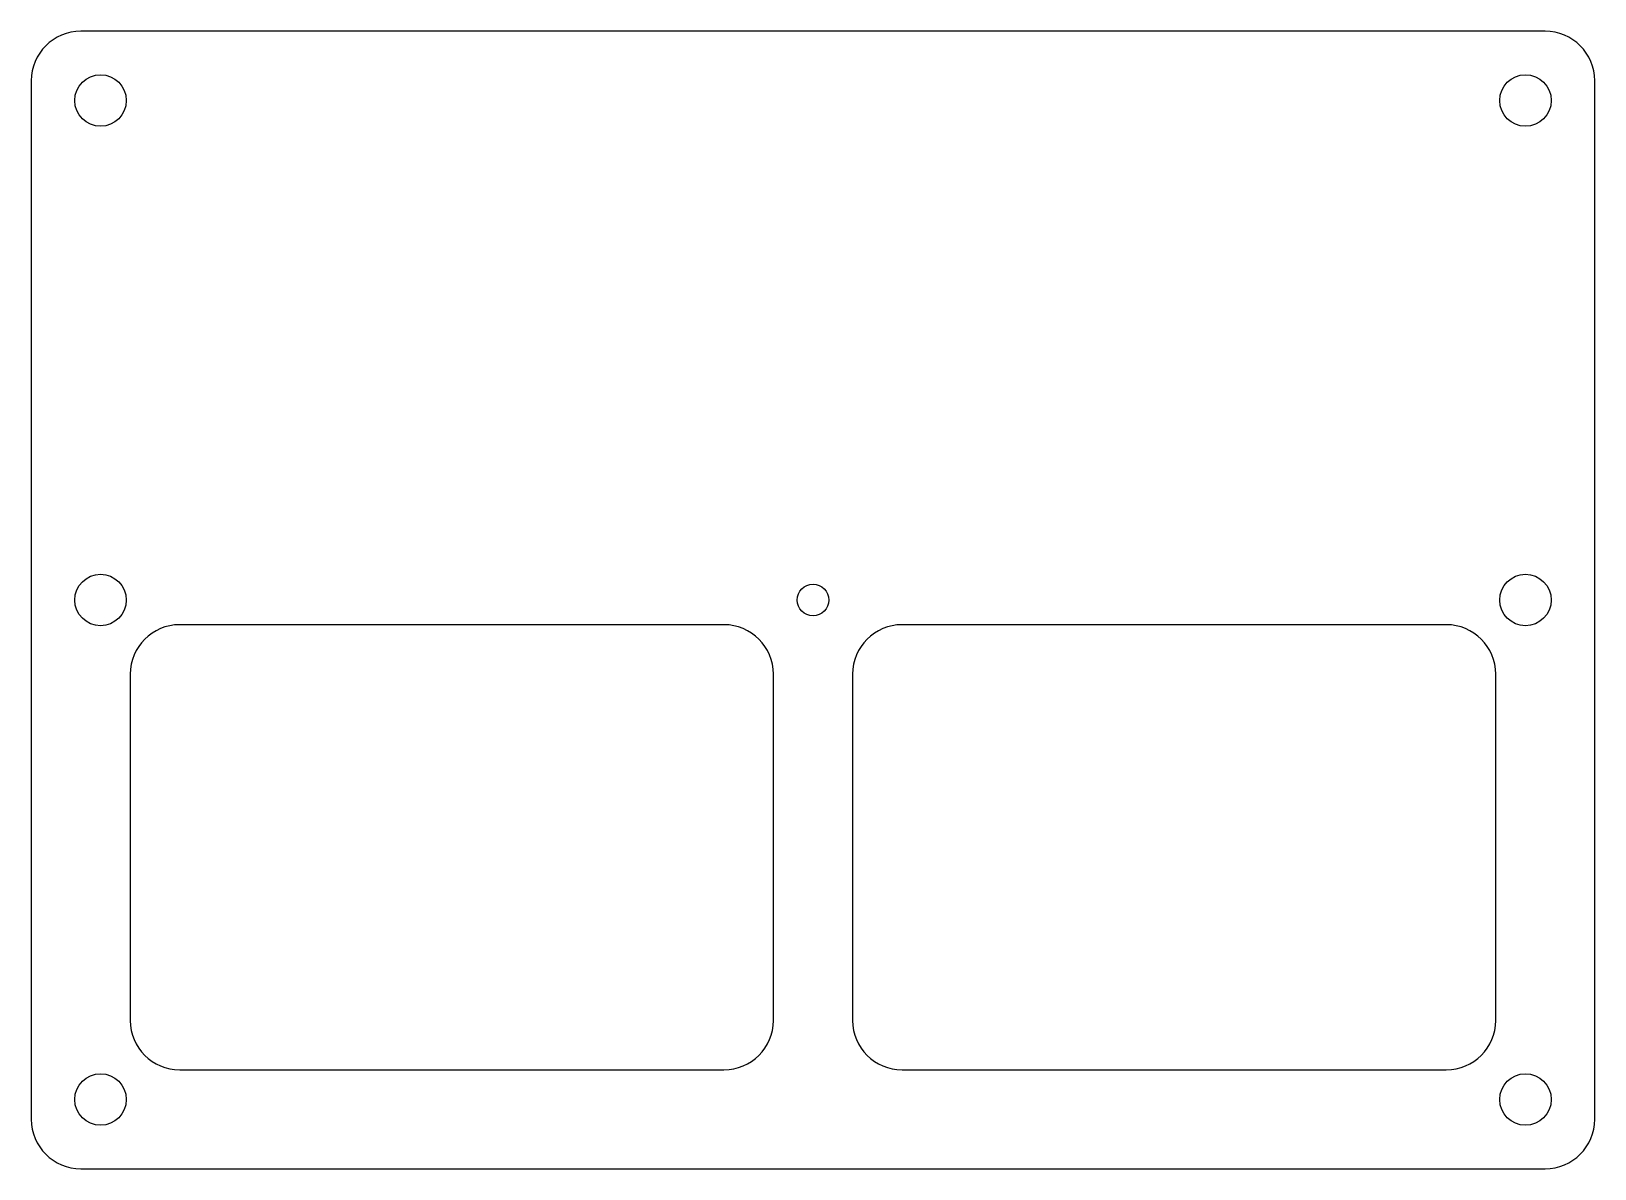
# Model space of a CAD drawing. Header units: millimetres. Extents: x -79 to 79, y -58 to 58.
import ezdxf

# ---------------------------------------------------------------- set-up
doc = ezdxf.new("R2010")
doc.units = ezdxf.units.MM

msp = doc.modelspace()

# ---------------------------------------------------------------- linework, layer by layer
at = {"color": 7, "linetype": 'Continuous', "lineweight": 25}
for p, q in [((74, 57.5), (-74, 57.5)), ((-79, 52.5), (-79, -52.5)), ((79, -52.5), (79, 52.5)), ((-9, -2.5), (-64, -2.5)), ((64, -2.5), (9, -2.5)), ((-69, -7.5), (-69, -42.5)), ((-4, -42.5), (-4, -7.5)), ((4, -7.5), (4, -42.5)), ((69, -42.5), (69, -7.5)), ((-64, -47.5), (-9, -47.5)), ((9, -47.5), (64, -47.5)), ((-74, -57.5), (74, -57.5))]:
    msp.add_line(p, q, dxfattribs=at)
for centre, radius in [((-72, 50.5), 2.6), ((72, 50.5), 2.6), ((-72, 0), 2.6), ((0, 0), 1.6), ((72, 0), 2.6), ((-72, -50.5), 2.6), ((72, -50.5), 2.6)]:
    msp.add_circle(centre, radius, dxfattribs=at)
for centre, start, end in [((-74, 52.5), 90, 180), ((74, 52.5), 0, 90), ((-64, -7.5), 90, 180), ((-9, -7.5), 0, 90), ((9, -7.5), 90, 180), ((64, -7.5), 0, 90), ((-64, -42.5), 180, 270), ((-9, -42.5), 270, 0), ((9, -42.5), 180, 270), ((64, -42.5), 270, 0), ((-74, -52.5), 180, 270), ((74, -52.5), 270, 0)]:
    msp.add_arc(centre, 5, start, end, dxfattribs=at)

doc.saveas('drawing.dxf')
